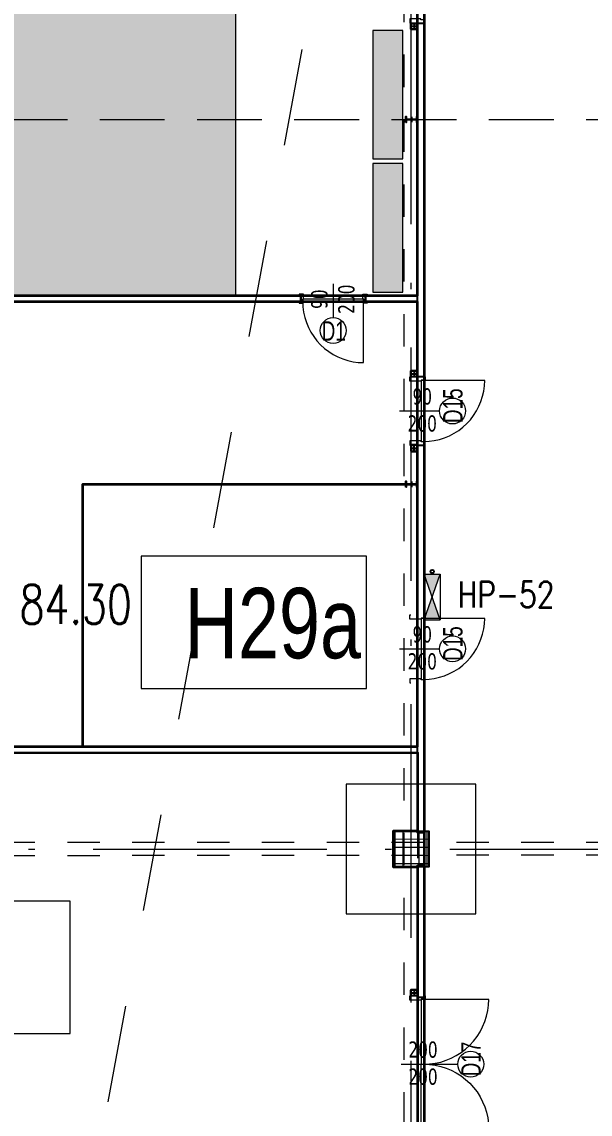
# Model space of a CAD drawing. Extents: x 6529560 to 6558080, y 5579316 to 5588131.
# Drawn here: x 6543523.28 to 6543532.04, y 5579581.63 to 5579598.48 of the extents above; entities that cross this region are included whole.
import ezdxf

# ---------------------------------------------------------------- set-up
doc = ezdxf.new("R2010")
doc.units = 0
doc.header["$MEASUREMENT"] = 0
for name, pattern in [('0.5_0.5', [1, 0.5, -0.5]), ('1$0$0$5', [1.5, 1, -0.5]), ('ACAD_ISO10W100', [18, 12, -3, 0, -3]), ('CENTER', [50.8, 31.75, -6.35, 6.35, -6.35]), ('GR_SOLID', [0])]:
    doc.linetypes.add(name, pattern=pattern)
doc.layers.get('Defpoints').update_dxf_attribs({"linetype": 'CONTINUOUS'})
doc.layers.add('1', color=2, linetype='CONTINUOUS')
doc.layers.add('4', color=6, linetype='CENTER')
for name, color, linetype, lineweight in [('3', 4, 'CONTINUOUS', 13), ('_AS_hydrantowa_opis', 7, 'CONTINUOUS', 25), ('_AS_hydrantowa_szafki', 240, 'CONTINUOUS', 25), ('_AS_WH_hydrant', 1, 'CONTINUOUS', 15), ('arch_drzwi i okna', 4, 'CONTINUOUS', 15), ('arch_drzwi i okna_znaczniki', 130, 'CONTINUOUS', 9), ('arch_fundamenty na rzucie', 3, 'CONTINUOUS', 15), ('arch_linie widokowe', 4, 'CONTINUOUS', 13), ('arch_opisy', 20, 'CONTINUOUS', 13), ('arch_osie', 181, 'CONTINUOUS', 5), ('arch_powierzchnia', 6, 'CONTINUOUS', 35), ('arch_sciany murowane wewnetrzne', 20, 'CONTINUOUS', 25), ('arch_sciany wewnetrzne gk', 70, 'CONTINUOUS', 25), ('arch_slupy wypelnienie', 9, 'CONTINUOUS', 13), ('arch_słupy', 8, 'CONTINUOUS', 25), ('arch_zadaszenie kratownica', 94, 'CONTINUOUS', 15), ('arch_zadaszenie krawedzie', 12, 'CONTINUOUS', 18), ('AUSSENMASSE_N3', 7, 'GR_SOLID', 18)]:
    doc.layers.add(name, color=color, linetype=linetype, lineweight=lineweight)
doc.styles.add('KA_opisy_pionów', font='romans.shx', dxfattribs={"width": 0.8})
doc.styles.get("Standard").update_dxf_attribs({"font": 'arial.ttf', "width": 0.75})
doc.styles.add('styl1', font='romans.shx', dxfattribs={"width": 0.75})
doc.styles.add('TABELKA', font='tahoma.ttf', dxfattribs={"width": 0.8})

# ---------------------------------------------------------------- blocks, each defined once
blk = doc.blocks.new('srl')
at = {"layer": '1'}
for points in [[(26147, -86296), (26147, -86212, -0.414214), (26155, -86204), (26239, -86204, -0.414214), (26247, -86212), (26247, -86296, -0.414214), (26239, -86304), (26155, -86304, -0.414214)], [(26151, -86296), (26151, -86212, -0.414214), (26155, -86208), (26239, -86208, -0.414214), (26243, -86212), (26243, -86296, -0.414214), (26239, -86300), (26155, -86300, -0.414214)]]:
    blk.add_lwpolyline(points, format="xyb", close=True, dxfattribs=at)
at = {"layer": '4'}
for p, q in [((26197, -86200), (26197, -86308)), ((26143, -86254), (26251, -86254))]:
    blk.add_line(p, q, dxfattribs=at)
blk = doc.blocks.new('A$C6D4A2805')
at = {"layer": '_AS_WH_hydrant'}
h = blk.add_hatch(color=1, dxfattribs=at)
h.dxf.hatch_style = 1
h.paths.add_polyline_path([(350, -125), (700, 0), (700, -250)])
h.paths.add_polyline_path([(0, 0), (350, -125), (0, -250)])
at = {"layer": '_AS_hydrantowa_szafki'}
blk.add_circle((743, -125), 26, dxfattribs=at)
at = {"layer": '_AS_WH_hydrant'}
for p, q in [((0, -250), (700, 0)), ((0, 0), (700, 0)), ((0, 0), (700, -250)), ((0, 0), (0, -250)), ((700, 0), (700, -250)), ((700, -250), (0, -250))]:
    blk.add_line(p, q, dxfattribs=at)

msp = doc.modelspace()

# ---------------------------------------------------------------- hatches: boundary and pattern name
at = {"layer": 'arch_linie widokowe'}
h = msp.add_hatch(dxfattribs=at)
h.set_pattern_fill('DOTS', color=256, scale=3)
h.paths.add_polyline_path([(6543517.5799, 5579599.2575), (6543517.5799, 5579594.2575), (6543526.5799, 5579594.2575), (6543526.5799, 5579599.2575)])
h.paths.add_polyline_path([(6543517.558, 5579599.4895), (6543519.2484, 5579599.4895), (6543519.2484, 5579600.2175), (6543517.558, 5579600.2175)])
h.paths.add_polyline_path([(6543528.6928, 5579594.3082), (6543529.1563, 5579594.3082), (6543529.1563, 5579596.2899), (6543528.6928, 5579596.2899)])
h.paths.add_polyline_path([(6543528.6928, 5579596.3627), (6543529.1563, 5579596.3627), (6543529.1563, 5579598.3444), (6543528.6928, 5579598.3444)])
h.paths.add_polyline_path([(6543525.9382, 5579603.5385), (6543529.3872, 5579603.5385), (6543529.3872, 5579608.5202), (6543525.9382, 5579608.5202)])
h.paths.add_polyline_path([(6543524.8585, 5579603.94), (6543525.7846, 5579603.94), (6543525.7846, 5579604.6302), (6543524.8585, 5579604.6302)])
h.paths.add_polyline_path([(6543525.0118, 5579604.7178), (6543525.7846, 5579604.7178), (6543525.7846, 5579605.3093), (6543525.0118, 5579605.3093)])
h.paths.add_polyline_path([(6543525.3158, 5579608.5202), (6543524.3476, 5579608.5202), (6543524.3476, 5579607.239), (6543525.3158, 5579607.239)])
h.paths.add_polyline_path([(6543522.9457, 5579608.5202), (6543523.8984, 5579608.5202), (6543523.8984, 5579607.239), (6543522.9457, 5579607.239)])
h.paths.add_polyline_path([(6543521.631, 5579608.5202), (6543522.5933, 5579608.5202), (6543522.5933, 5579607.239), (6543521.631, 5579607.239)])
h.paths.add_polyline_path([(6543520.2206, 5579607.239), (6543521.3251, 5579607.239), (6543521.3251, 5579608.5202), (6543520.2206, 5579608.5202)])
h.paths.add_polyline_path([(6543519.3549, 5579608.4446), (6543520.0365, 5579608.4446), (6543520.0365, 5579607.6696), (6543519.3549, 5579607.6696)])
h.paths.add_polyline_path([(6543517.5823, 5579607.6146), (6543519.0103, 5579607.6146), (6543519.0103, 5579608.453), (6543517.5823, 5579608.453)])
h.paths.add_polyline_path([(6543517.1428, 5579605.5052), (6543517.8663, 5579605.5052), (6543517.8663, 5579607.2444), (6543517.1428, 5579607.2444)])
h.paths.add_polyline_path([(6543517.1428, 5579603.7067), (6543517.8663, 5579603.7067), (6543517.8663, 5579605.4459), (6543517.1428, 5579605.4459)])
at = {"layer": 'arch_slupy wypelnienie'}
h = msp.add_hatch(dxfattribs=at)
h.set_pattern_fill('ANSI37', color=256, angle=225)
h.set_pattern_definition([(270, (-171.46233, 0), (0.125, 0), []), (0, (-171.46233, 0), (0, 0.125), [])])
h.paths.add_polyline_path([(6543529.0065, 5579585.9952), (6543529.5565, 5579585.9951), (6543529.5564, 5579585.4451), (6543529.0064, 5579585.4452)])

# ---------------------------------------------------------------- linework, layer by layer
at = {"layer": '1'}
for points in [[(6543529.2014, 5579596.9247), (6543529.2014, 5579597.0157), (6543529.2094, 5579597.0157), (6543529.2094, 5579596.9818, 0.4142136), (6543529.2184, 5579596.9728), (6543529.3644, 5579596.9728, 0.4142136), (6543529.3734, 5579596.9818), (6543529.3734, 5579597.0157), (6543529.3814, 5579597.0157), (6543529.3814, 5579596.9247), (6543529.3734, 5579596.9247), (6543529.3734, 5579596.9585, 0.4142136), (6543529.3644, 5579596.9675), (6543529.2184, 5579596.9675, 0.4142136), (6543529.2094, 5579596.9585), (6543529.2094, 5579596.9247)], [(6543529.2014, 5579591.2997), (6543529.2014, 5579591.3907), (6543529.2094, 5579591.3907), (6543529.2094, 5579591.3568, 0.4142136), (6543529.2184, 5579591.3478), (6543529.3644, 5579591.3478, 0.4142136), (6543529.3734, 5579591.3568), (6543529.3734, 5579591.3907), (6543529.3814, 5579591.3907), (6543529.3814, 5579591.2997), (6543529.3734, 5579591.2997), (6543529.3734, 5579591.3335, 0.4142136), (6543529.3644, 5579591.3425), (6543529.2184, 5579591.3425, 0.4142136), (6543529.2094, 5579591.3335), (6543529.2094, 5579591.2997)]]:
    msp.add_lwpolyline(points, format="xyb", close=True, dxfattribs=at)
at = {"layer": '4'}
for p, q in [((6543529.1864, 5579596.9702), (6543529.3964, 5579596.9702)), ((6543529.1864, 5579591.3452), (6543529.3964, 5579591.3452))]:
    msp.add_line(p, q, dxfattribs=at)
at = {"layer": '4', "ltscale": 0.5}
for p, q in [((6543529.2914, 5579597.0125), (6543529.2914, 5579596.9279)), ((6543529.2914, 5579591.3875), (6543529.2914, 5579591.3029))]:
    msp.add_line(p, q, dxfattribs=at)
at = {"layer": 'arch_drzwi i okna', "extrusion": (0, 0, -1)}
for points in [[(-6543529.4802, 5579598.4578), (-6543529.4982, 5579598.4578), (-6543529.4982, 5579598.5078), (-6543529.4357, 5579598.5078), (-6543529.4357, 5579598.5228), (-6543529.2614, 5579598.5228), (-6543529.2614, 5579598.4578), (-6543529.3814, 5579598.458)], [(-6543527.5564, 5579594.1574), (-6543527.5564, 5579594.1394), (-6543527.6064, 5579594.1394), (-6543527.6064, 5579594.2019), (-6543527.6214, 5579594.2019), (-6543527.6214, 5579594.2774), (-6543527.5564, 5579594.2774), (-6543527.5564, 5579594.2574)], [(-6543527.6114, 5579594.1609), (-6543527.6149, 5579594.079), (-6543527.6256, 5579593.9977), (-6543527.6434, 5579593.9176), (-6543527.668, 5579593.8394), (-6543527.6994, 5579593.7637), (-6543527.7373, 5579593.6909), (-6543527.7814, 5579593.6218), (-6543527.8313, 5579593.5567), (-6543527.8867, 5579593.4962), (-6543527.9471, 5579593.4408), (-6543528.0122, 5579593.3909), (-6543528.0814, 5579593.3469), (-6543528.1541, 5579593.309), (-6543528.2299, 5579593.2776), (-6543528.3081, 5579593.253), (-6543528.3881, 5579593.2352), (-6543528.4694, 5579593.2245), (-6543528.5514, 5579593.2209), (-6543528.5514, 5579594.2009), (-6543527.6114, 5579594.2009), (-6543527.6114, 5579594.1609), (-6543528.5514, 5579594.1609)], [(-6543529.478, 5579592.0056), (-6543529.5599, 5579592.0091), (-6543529.6412, 5579592.0198), (-6543529.7213, 5579592.0376), (-6543529.7995, 5579592.0622), (-6543529.8752, 5579592.0936), (-6543529.948, 5579592.1315), (-6543530.0171, 5579592.1756), (-6543530.0822, 5579592.2255), (-6543530.1427, 5579592.2809), (-6543530.1981, 5579592.3413), (-6543530.248, 5579592.4064), (-6543530.292, 5579592.4756), (-6543530.3299, 5579592.5483), (-6543530.3613, 5579592.6241), (-6543530.386, 5579592.7023), (-6543530.4037, 5579592.7823), (-6543530.4144, 5579592.8636), (-6543530.418, 5579592.9456), (-6543529.438, 5579592.9456), (-6543529.438, 5579592.0056), (-6543529.478, 5579592.0056), (-6543529.478, 5579592.9456)], [(-6543529.4815, 5579591.9506), (-6543529.4995, 5579591.9506), (-6543529.4995, 5579592.0006), (-6543529.437, 5579592.0006), (-6543529.437, 5579592.0156), (-6543529.2615, 5579592.0156), (-6543529.2615, 5579591.9506), (-6543529.2815, 5579591.9506)], [(-6543529.478, 5579588.337), (-6543529.5599, 5579588.3406), (-6543529.6412, 5579588.3513), (-6543529.7213, 5579588.3691), (-6543529.7995, 5579588.3937), (-6543529.8752, 5579588.4251), (-6543529.948, 5579588.463), (-6543530.0171, 5579588.507), (-6543530.0822, 5579588.557), (-6543530.1427, 5579588.6124), (-6543530.1981, 5579588.6728), (-6543530.248, 5579588.7379), (-6543530.292, 5579588.807), (-6543530.3299, 5579588.8798), (-6543530.3613, 5579588.9555), (-6543530.386, 5579589.0338), (-6543530.4037, 5579589.1138), (-6543530.4144, 5579589.1951), (-6543530.418, 5579589.277), (-6543529.438, 5579589.277), (-6543529.438, 5579588.337), (-6543529.478, 5579588.337), (-6543529.478, 5579589.277)], [(-6543529.4815, 5579588.282), (-6543529.4995, 5579588.282), (-6543529.4995, 5579588.332), (-6543529.437, 5579588.332), (-6543529.437, 5579588.347), (-6543529.2615, 5579588.347), (-6543529.2615, 5579588.282), (-6543529.2815, 5579588.282)], [(-6543529.4805, 5579582.4023), (-6543529.5677, 5579582.4061), (-6543529.6542, 5579582.4175), (-6543529.7394, 5579582.4364), (-6543529.8226, 5579582.4626), (-6543529.9032, 5579582.496), (-6543529.9805, 5579582.5363), (-6543530.0541, 5579582.5832), (-6543530.1233, 5579582.6363), (-6543530.1876, 5579582.6952), (-6543530.2466, 5579582.7595), (-6543530.2997, 5579582.8287), (-6543530.3466, 5579582.9023), (-6543530.3868, 5579582.9797), (-6543530.4202, 5579583.0603), (-6543530.4465, 5579583.1435), (-6543530.4653, 5579583.2287), (-6543530.4767, 5579583.3152), (-6543530.4805, 5579583.4023), (-6543529.438, 5579583.4023), (-6543529.438, 5579582.4023), (-6543529.4805, 5579582.4023), (-6543529.4805, 5579583.4023)], [(-6543529.4805, 5579582.4023), (-6543529.5677, 5579582.3985), (-6543529.6542, 5579582.3871), (-6543529.7394, 5579582.3682), (-6543529.8226, 5579582.342), (-6543529.9032, 5579582.3086), (-6543529.9805, 5579582.2683), (-6543530.0541, 5579582.2215), (-6543530.1233, 5579582.1684), (-6543530.1876, 5579582.1094), (-6543530.2466, 5579582.0451), (-6543530.2997, 5579581.9759), (-6543530.3466, 5579581.9023), (-6543530.3868, 5579581.8249), (-6543530.4202, 5579581.7443), (-6543530.4465, 5579581.6611), (-6543530.4653, 5579581.576), (-6543530.4767, 5579581.4895), (-6543530.4805, 5579581.4023), (-6543529.438, 5579581.4023), (-6543529.438, 5579582.4023), (-6543529.4805, 5579582.4023), (-6543529.4805, 5579581.4023)]]:
    msp.add_lwpolyline(points, dxfattribs=at)
at = {"layer": 'arch_drzwi i okna'}
for points in [[(6543528.6064, 5579594.1574), (6543528.6064, 5579594.1394), (6543528.5564, 5579594.1394), (6543528.5564, 5579594.2019), (6543528.5414, 5579594.2019), (6543528.5414, 5579594.2774), (6543528.6064, 5579594.2774), (6543528.6064, 5579594.2574)], [(6543529.4815, 5579593.0006), (6543529.4995, 5579593.0006), (6543529.4995, 5579592.9506), (6543529.437, 5579592.9506), (6543529.437, 5579592.9356), (6543529.2615, 5579592.9356), (6543529.2615, 5579593.0006), (6543529.2815, 5579593.0006)], [(6543529.4815, 5579589.332), (6543529.4995, 5579589.332), (6543529.4995, 5579589.282), (6543529.437, 5579589.282), (6543529.437, 5579589.267), (6543529.2615, 5579589.267), (6543529.2615, 5579589.332), (6543529.2815, 5579589.332)], [(6543529.4815, 5579583.4573), (6543529.4995, 5579583.4573), (6543529.4995, 5579583.4073), (6543529.437, 5579583.4073), (6543529.437, 5579583.3923), (6543529.2615, 5579583.3923), (6543529.2615, 5579583.4573), (6543529.2815, 5579583.4573)]]:
    msp.add_lwpolyline(points, dxfattribs=at)
at = {"layer": 'arch_drzwi i okna_znaczniki'}
for p, q in [((6543528.0814, 5579594.4342), (6543528.0814, 5579593.9155)), ((6543529.1047, 5579592.4756), (6543529.7234, 5579592.4756)), ((6543529.1047, 5579588.807), (6543529.7234, 5579588.807)), ((6543529.1292, 5579582.4023), (6543530.0028, 5579582.4023))]:
    msp.add_line(p, q, dxfattribs=at)
for centre in [(6543528.0814, 5579593.7155, -0.7618), (6543529.9234, 5579592.4756, 13.8427), (6543529.9234, 5579588.807, 13.8427), (6543530.2028, 5579582.4023, 13.8427)]:
    msp.add_circle(centre, 0.2, dxfattribs=at)
at = {"layer": 'arch_fundamenty na rzucie', "extrusion": (4.9484e-09, 8.02145e-10, 1)}
msp.add_lwpolyline([(6543530.2816, 5579586.7201), (6543528.2816, 5579586.7203), (6543528.2814, 5579584.7203), (6543530.2814, 5579584.7201)], close=True, dxfattribs=at)
at = {"layer": 'arch_linie widokowe'}
for points in [[(6543517.5799, 5579599.2575), (6543517.5799, 5579594.2575), (6543526.5799, 5579594.2575), (6543526.5799, 5579599.2575)], [(6543528.6928, 5579596.3627), (6543529.1563, 5579596.3627), (6543529.1563, 5579598.3444), (6543528.6928, 5579598.3444)], [(6543528.6928, 5579594.3082), (6543529.1563, 5579594.3082), (6543529.1563, 5579596.2899), (6543528.6928, 5579596.2899)]]:
    msp.add_lwpolyline(points, close=True, dxfattribs=at)
at = {"layer": 'arch_opisy'}
for points in [[(6543525.1224, 5579588.1963), (6543528.5968, 5579588.1963), (6543528.5968, 5579590.2369), (6543525.1224, 5579590.2369)], [(6543520.5526, 5579582.8751), (6543524.027, 5579582.8751), (6543524.027, 5579584.9157), (6543520.5526, 5579584.9157)]]:
    msp.add_lwpolyline(points, close=True, dxfattribs=at)
at = {"layer": 'arch_osie', "linetype": 'ACAD_ISO10W100', "ltscale": 0.3, "extrusion": (-4.94832e-09, -8.0265e-10, 1)}
for points in [[(6543529.2822, 5579501.8539), (6543529.2822, 5579613.5652)], [(6543507.8822, 5579585.7201), (6543634.6822, 5579585.7201)]]:
    msp.add_lwpolyline(points, dxfattribs=at)
at = {"layer": 'arch_osie', "linetype": '0.5_0.5', "ltscale": 3}
msp.add_lwpolyline([(6543516.9992, 5579540.5202), (6543529.5322, 5579608.5202)], dxfattribs=at)
at = {"layer": 'arch_powierzchnia'}
for points in [[(6543576.8573, 5579608.5202), (6543529.4823, 5579608.5202), (6543529.4823, 5579540.5194), (6543516.9822, 5579540.5202), (6543516.9821, 5579535.2952), (6543529.4815, 5579535.2952), (6543529.4921, 5579518.1502), (6543576.8573, 5579518.1502)], [(6543517.0522, 5579594.2574), (6543529.3814, 5579594.2579), (6543529.38, 5579607.9202), (6543529.0323, 5579607.9201), (6543529.0322, 5579608.5202), (6543523.5322, 5579608.5202), (6543523.5323, 5579607.9202), (6543523.0323, 5579607.9201), (6543523.0322, 5579608.5202), (6543517.5823, 5579608.5208), (6543517.5822, 5579607.9202), (6543517.0522, 5579607.9202), (6543517.0528, 5579602.7952), (6543517.5822, 5579602.7952), (6543517.5823, 5579602.3952), (6543517.0522, 5579602.3952), (6543517.0519, 5579597.1702), (6543517.5822, 5579597.1702), (6543517.5823, 5579596.7702), (6543517.0522, 5579596.7702)], [(6543517.0522, 5579587.3027), (6543529.3814, 5579587.3027), (6543529.3814, 5579594.1574), (6543517.0522, 5579594.1574), (6543517.0525, 5579591.5452), (6543517.5822, 5579591.5452), (6543517.5823, 5579591.1452), (6543517.0522, 5579591.1452)], [(6543529.3806, 5579591.3425), (6543524.2148, 5579591.3425), (6543524.2148, 5579587.3027), (6543529.3806, 5579587.3027)], [(6543517.5823, 5579580.0497), (6543517.5822, 5579580.2952), (6543517.0519, 5579580.2952), (6543517.0522, 5579585.5202), (6543517.5823, 5579585.5202), (6543517.5822, 5579585.9202), (6543517.0519, 5579585.9204), (6543517.0525, 5579587.2027), (6543529.3806, 5579587.2105), (6543529.3805, 5579585.9951), (6543529.0065, 5579585.9952), (6543529.0064, 5579585.4452), (6543529.3815, 5579585.4451), (6543529.3815, 5579580.0497)]]:
    msp.add_lwpolyline(points, close=True, dxfattribs=at)
at = {"layer": 'arch_sciany murowane wewnetrzne'}
for p, q in [((6543527.5814, 5579594.1574), (6543527.5814, 5579594.2574)), ((6543528.5814, 5579594.1574), (6543528.5814, 5579594.2574))]:
    msp.add_line(p, q, dxfattribs=at)
at = {"layer": 'arch_sciany wewnetrzne gk'}
for points in [[(6543529.3814, 5579598.458), (6543529.4814, 5579598.4576), (6543529.4814, 5579593.0006), (6543529.3814, 5579593.0006)], [(6543516.9823, 5579594.2574), (6543527.5814, 5579594.2574), (6543527.5814, 5579594.1574), (6543516.9823, 5579594.1574)], [(6543529.2814, 5579594.1574), (6543529.3814, 5579594.1574), (6543529.3814, 5579594.2574), (6543529.2814, 5579594.2574), (6543529.2814, 5579594.2574), (6543528.5814, 5579594.2574), (6543528.5814, 5579594.1574), (6543529.2814, 5579594.1574)], [(6543529.3814, 5579591.9508), (6543529.4814, 5579591.9504), (6543529.4813, 5579585.9701), (6543529.3813, 5579585.9701)], [(6543516.9822, 5579587.2027), (6543529.2806, 5579587.2027), (6543529.2804, 5579587.2027), (6543529.3806, 5579587.2027), (6543529.3806, 5579587.3027), (6543529.2806, 5579587.3027), (6543529.2806, 5579587.3027), (6543516.9822, 5579587.3027)], [(6543529.3815, 5579585.4705), (6543529.4815, 5579585.4701), (6543529.4814, 5579583.4323), (6543529.3814, 5579583.4323)]]:
    msp.add_lwpolyline(points, close=True, dxfattribs=at)
at = {"layer": 'arch_słupy', "extrusion": (4.9484e-09, 8.02145e-10, 1)}
msp.add_lwpolyline([(6543529.0065, 5579585.9952), (6543529.5565, 5579585.9951), (6543529.5564, 5579585.4451), (6543529.0064, 5579585.4452), (6543529.0065, 5579585.9952)], dxfattribs=at)
at = {"layer": 'arch_zadaszenie kratownica', "linetype": '0.5_0.5'}
for points in [[(6543529.1772, 5579518.4701), (6543529.1772, 5579608.5202)], [(6543529.3872, 5579521.5825), (6543529.3872, 5579608.5202)], [(6543516.9822, 5579585.8252), (6543625.5822, 5579585.8252)], [(6543516.9822, 5579585.6152), (6543625.5822, 5579585.7327)]]:
    msp.add_lwpolyline(points, dxfattribs=at)
at = {"layer": 'arch_zadaszenie krawedzie', "linetype": '1$0$0$5'}
msp.add_lwpolyline([(6543516.9822, 5579596.9727), (6543625.5822, 5579596.9697)], dxfattribs=at)

# ---------------------------------------------------------------- block references
at = {"layer": '3', "xscale": 0.001, "yscale": 0.001, "zscale": 0.001}
for p in [(6543503.1346, 5579684.6609, 13.8427), (6543503.1343, 5579679.3046, 13.8427), (6543503.1343, 5579669.7589, 13.8427)]:
    msp.add_blockref('srl', p, dxfattribs=at)
at = {"layer": '3', "xscale": -0.001, "yscale": 0.001, "zscale": 0.001, "rotation": 180}
msp.add_blockref('srl', (6543503.1343, 5579505.6473, 13.8427), dxfattribs=at)
at = {"layer": '_AS_WH_hydrant', "xscale": 0.001000000005999, "yscale": 0.001000000005999, "zscale": 0.001000000005999, "rotation": 90}
msp.add_blockref('A$C6D4A2805', (6543529.4839, 5579589.2571, 13.8427), dxfattribs=at)

# ---------------------------------------------------------------- texts
at = {"layer": '_AS_hydrantowa_opis', "insert": (6543530.0008, 5579589.8461, 27.7223), "char_height": 0.4, "width": 16.561067, "attachment_point": 1, "style": 'KA_opisy_pionów'}
msp.add_mtext('HP-52', dxfattribs=at)
at = {"layer": 'arch_drzwi i okna_znaczniki', "width": 0.696429}
for s, rotation, p in [('D1', 359.99629, (6543527.9035, 5579593.5589, 6.5773)), ('D15', 89.99629, (6543530.0764, 5579592.2884, 13.8427)), ('D15', 89.99629, (6543530.0764, 5579588.6199, 13.8427)), ('D17', 89.99629, (6543530.3569, 5579582.2152, 13.8774))]:
    msp.add_text(s, height=0.3, rotation=rotation, dxfattribs=at).set_placement(p)
at = {"layer": 'arch_drzwi i okna_znaczniki', "insert": (6543527.7423, 5579593.9744, 28.4101), "char_height": 0.25, "attachment_point": 1, "rotation": 90, "style": 'TABELKA'}
msp.add_mtext_dynamic_manual_height_columns(' 90\\P200', width=2.624355, gutter_width=1.8276, heights=[0], dxfattribs=at)
at = {"layer": 'arch_drzwi i okna_znaczniki', "char_height": 0.25, "attachment_point": 1, "style": 'TABELKA'}
for s, insert in [(' 90\\P200', (6543529.2305, 5579592.8249, 43.0277)), (' 90\\P200', (6543529.2305, 5579589.1564, 43.0277)), ('200\\P200', (6543529.2419, 5579582.7536, 43.0278))]:
    msp.add_mtext_dynamic_manual_height_columns(s, width=2.624355, gutter_width=1.8276, heights=[0], dxfattribs=dict(at, insert=insert))
at = {"layer": 'AUSSENMASSE_N3', "color": 7, "width": 0.75}
msp.add_text('H29a', height=1.08594, dxfattribs=at).set_placement((6543525.7913, 5579588.6619, 6.5773))
at = {"layer": 'Defpoints', "insert": (6543523.2424, 5579589.793), "char_height": 0.6, "attachment_point": 1, "style": 'styl1'}
msp.add_mtext_dynamic_manual_height_columns('84.30', width=1.902558, gutter_width=12.5, heights=[0], dxfattribs=at)

doc.saveas('drawing.dxf')
